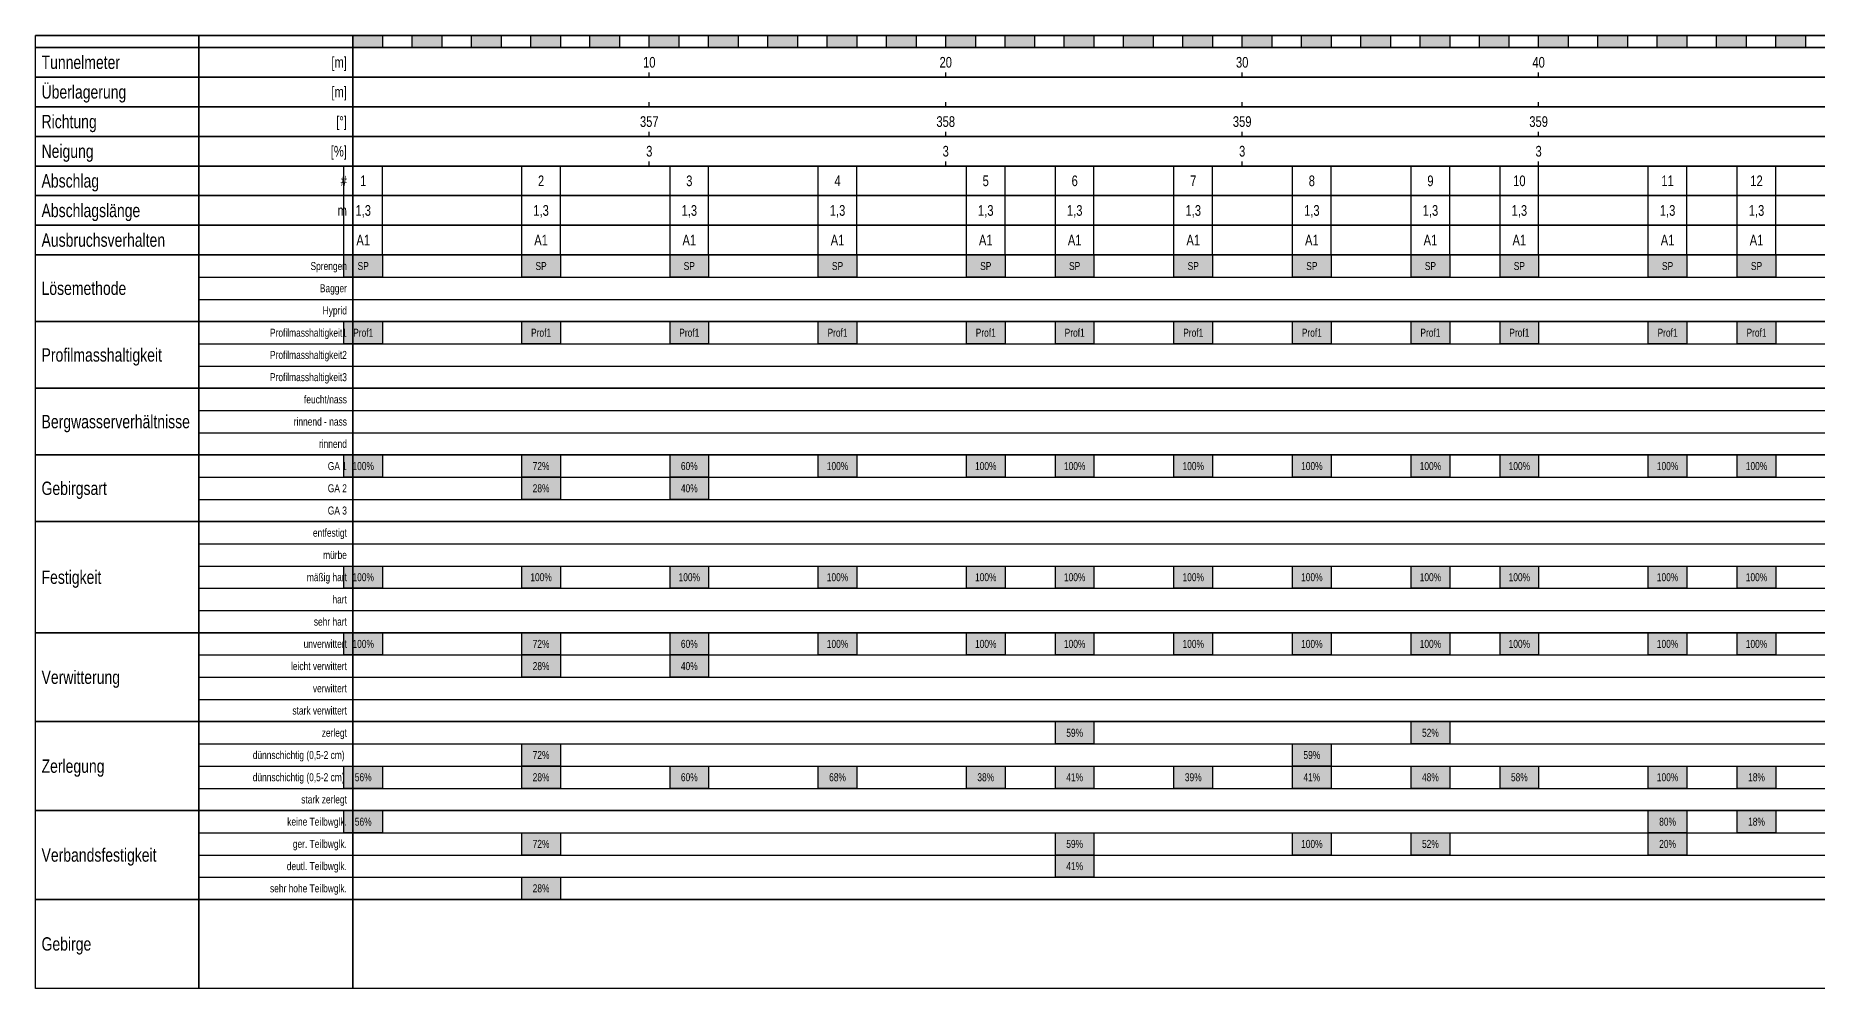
# Model space of a CAD drawing. Extents: x -11 to 111, y -32 to 0.
# Drawn here: x -10.7 to 49.4, y -32.1 to 0 of the extents above; entities that cross this region are included whole.
import ezdxf
from ezdxf.enums import TextEntityAlignment as Align

# ---------------------------------------------------------------- set-up
doc = ezdxf.new("R2010")
doc.units = 0
for name, color, linetype in [('ausbruchsverhalten', 7, 'Continuous'), ('bergwasserverhaeltnis', 7, 'Continuous'), ('festigkeit', 7, 'Continuous'), ('gebirge', 7, 'Continuous'), ('gebirgsart', 7, 'Continuous'), ('grid', 7, 'Continuous'), ('laenge', 7, 'Continuous'), ('lineal', 7, 'Continuous'), ('loesemethode', 7, 'Continuous'), ('neigung', 7, 'Continuous'), ('nummer', 7, 'Continuous'), ('profilmasshaltigkeit', 7, 'Continuous'), ('richtung', 7, 'Continuous'), ('tunnelmeter', 7, 'Continuous'), ('ueberlagerung', 7, 'Continuous'), ('verbandsfestigkeit', 7, 'Continuous'), ('verwitterung', 7, 'Continuous'), ('zerlegung', 7, 'Continuous')]:
    doc.layers.add(name, color=color, linetype=linetype)
doc.styles.add('Arial', font='arial.ttf', dxfattribs={"width": 0.75})

msp = doc.modelspace()

# ---------------------------------------------------------------- hatches: boundary and pattern name
at = {"layer": 'festigkeit'}
for points in [[(-0.3, -17.9), (1, -17.9), (1, -18.65), (-0.3, -18.65)], [(5.7, -17.9), (7, -17.9), (7, -18.65), (5.7, -18.65)], [(10.7, -17.9), (12, -17.9), (12, -18.65), (10.7, -18.65)], [(15.7, -17.9), (17, -17.9), (17, -18.65), (15.7, -18.65)], [(20.7, -17.9), (22, -17.9), (22, -18.65), (20.7, -18.65)], [(23.7, -17.9), (25, -17.9), (25, -18.65), (23.7, -18.65)], [(27.7, -17.9), (29, -17.9), (29, -18.65), (27.7, -18.65)], [(31.7, -17.9), (33, -17.9), (33, -18.65), (31.7, -18.65)], [(35.7, -17.9), (37, -17.9), (37, -18.65), (35.7, -18.65)], [(38.7, -17.9), (40, -17.9), (40, -18.65), (38.7, -18.65)], [(43.7, -17.9), (45, -17.9), (45, -18.65), (43.7, -18.65)], [(46.7, -17.9), (48, -17.9), (48, -18.65), (46.7, -18.65)]]:
    msp.add_hatch(color=4, dxfattribs=at).paths.add_polyline_path(points)
at = {"layer": 'gebirgsart'}
for points in [[(-0.3, -14.15), (1, -14.15), (1, -14.9), (-0.3, -14.9)], [(5.7, -14.15), (7, -14.15), (7, -14.9), (5.7, -14.9)], [(10.7, -14.15), (12, -14.15), (12, -14.9), (10.7, -14.9)], [(15.7, -14.15), (17, -14.15), (17, -14.9), (15.7, -14.9)], [(20.7, -14.15), (22, -14.15), (22, -14.9), (20.7, -14.9)], [(23.7, -14.15), (25, -14.15), (25, -14.9), (23.7, -14.9)], [(27.7, -14.15), (29, -14.15), (29, -14.9), (27.7, -14.9)], [(31.7, -14.15), (33, -14.15), (33, -14.9), (31.7, -14.9)], [(35.7, -14.15), (37, -14.15), (37, -14.9), (35.7, -14.9)], [(38.7, -14.15), (40, -14.15), (40, -14.9), (38.7, -14.9)], [(43.7, -14.15), (45, -14.15), (45, -14.9), (43.7, -14.9)], [(46.7, -14.15), (48, -14.15), (48, -14.9), (46.7, -14.9)], [(5.7, -14.9), (7, -14.9), (7, -15.65), (5.7, -15.65)], [(10.7, -14.9), (12, -14.9), (12, -15.65), (10.7, -15.65)]]:
    msp.add_hatch(color=28, dxfattribs=at).paths.add_polyline_path(points)
at = {"layer": 'lineal'}
for points in [[(0, 0), (1, 0), (1, -0.4), (0, -0.4)], [(2, 0), (3, 0), (3, -0.4), (2, -0.4)], [(4, 0), (5, 0), (5, -0.4), (4, -0.4)], [(6, 0), (7, 0), (7, -0.4), (6, -0.4)], [(8, 0), (9, 0), (9, -0.4), (8, -0.4)], [(10, 0), (11, 0), (11, -0.4), (10, -0.4)], [(12, 0), (13, 0), (13, -0.4), (12, -0.4)], [(14, 0), (15, 0), (15, -0.4), (14, -0.4)], [(16, 0), (17, 0), (17, -0.4), (16, -0.4)], [(18, 0), (19, 0), (19, -0.4), (18, -0.4)], [(20, 0), (21, 0), (21, -0.4), (20, -0.4)], [(22, 0), (23, 0), (23, -0.4), (22, -0.4)], [(24, 0), (25, 0), (25, -0.4), (24, -0.4)], [(26, 0), (27, 0), (27, -0.4), (26, -0.4)], [(28, 0), (29, 0), (29, -0.4), (28, -0.4)], [(30, 0), (31, 0), (31, -0.4), (30, -0.4)], [(32, 0), (33, 0), (33, -0.4), (32, -0.4)], [(34, 0), (35, 0), (35, -0.4), (34, -0.4)], [(36, 0), (37, 0), (37, -0.4), (36, -0.4)], [(38, 0), (39, 0), (39, -0.4), (38, -0.4)], [(40, 0), (41, 0), (41, -0.4), (40, -0.4)], [(42, 0), (43, 0), (43, -0.4), (42, -0.4)], [(44, 0), (45, 0), (45, -0.4), (44, -0.4)], [(46, 0), (47, 0), (47, -0.4), (46, -0.4)], [(48, 0), (49, 0), (49, -0.4), (48, -0.4)]]:
    msp.add_hatch(color=7, dxfattribs=at).paths.add_polyline_path(points)
at = {"layer": 'loesemethode'}
for points in [[(-0.3, -7.4), (1, -7.4), (1, -8.15), (-0.3, -8.15)], [(5.7, -7.4), (7, -7.4), (7, -8.15), (5.7, -8.15)], [(10.7, -7.4), (12, -7.4), (12, -8.15), (10.7, -8.15)], [(15.7, -7.4), (17, -7.4), (17, -8.15), (15.7, -8.15)], [(20.7, -7.4), (22, -7.4), (22, -8.15), (20.7, -8.15)], [(23.7, -7.4), (25, -7.4), (25, -8.15), (23.7, -8.15)], [(27.7, -7.4), (29, -7.4), (29, -8.15), (27.7, -8.15)], [(31.7, -7.4), (33, -7.4), (33, -8.15), (31.7, -8.15)], [(35.7, -7.4), (37, -7.4), (37, -8.15), (35.7, -8.15)], [(38.7, -7.4), (40, -7.4), (40, -8.15), (38.7, -8.15)], [(43.7, -7.4), (45, -7.4), (45, -8.15), (43.7, -8.15)], [(46.7, -7.4), (48, -7.4), (48, -8.15), (46.7, -8.15)]]:
    msp.add_hatch(color=42, dxfattribs=at).paths.add_polyline_path(points)
at = {"layer": 'profilmasshaltigkeit'}
for points in [[(-0.3, -9.65), (1, -9.65), (1, -10.4), (-0.3, -10.4)], [(5.7, -9.65), (7, -9.65), (7, -10.4), (5.7, -10.4)], [(10.7, -9.65), (12, -9.65), (12, -10.4), (10.7, -10.4)], [(15.7, -9.65), (17, -9.65), (17, -10.4), (15.7, -10.4)], [(20.7, -9.65), (22, -9.65), (22, -10.4), (20.7, -10.4)], [(23.7, -9.65), (25, -9.65), (25, -10.4), (23.7, -10.4)], [(27.7, -9.65), (29, -9.65), (29, -10.4), (27.7, -10.4)], [(31.7, -9.65), (33, -9.65), (33, -10.4), (31.7, -10.4)], [(35.7, -9.65), (37, -9.65), (37, -10.4), (35.7, -10.4)], [(38.7, -9.65), (40, -9.65), (40, -10.4), (38.7, -10.4)], [(43.7, -9.65), (45, -9.65), (45, -10.4), (43.7, -10.4)], [(46.7, -9.65), (48, -9.65), (48, -10.4), (46.7, -10.4)]]:
    msp.add_hatch(color=3, dxfattribs=at).paths.add_polyline_path(points)
at = {"layer": 'verbandsfestigkeit'}
for points in [[(-0.3, -26.15), (1, -26.15), (1, -26.9), (-0.3, -26.9)], [(43.7, -26.15), (45, -26.15), (45, -26.9), (43.7, -26.9)], [(46.7, -26.15), (48, -26.15), (48, -26.9), (46.7, -26.9)], [(5.7, -26.9), (7, -26.9), (7, -27.65), (5.7, -27.65)], [(23.7, -26.9), (25, -26.9), (25, -27.65), (23.7, -27.65)], [(31.7, -26.9), (33, -26.9), (33, -27.65), (31.7, -27.65)], [(35.7, -26.9), (37, -26.9), (37, -27.65), (35.7, -27.65)], [(43.7, -26.9), (45, -26.9), (45, -27.65), (43.7, -27.65)], [(23.7, -27.65), (25, -27.65), (25, -28.4), (23.7, -28.4)], [(5.7, -28.4), (7, -28.4), (7, -29.15), (5.7, -29.15)]]:
    msp.add_hatch(color=105, dxfattribs=at).paths.add_polyline_path(points)
at = {"layer": 'verwitterung'}
for points in [[(-0.3, -20.15), (1, -20.15), (1, -20.9), (-0.3, -20.9)], [(5.7, -20.15), (7, -20.15), (7, -20.9), (5.7, -20.9)], [(10.7, -20.15), (12, -20.15), (12, -20.9), (10.7, -20.9)], [(15.7, -20.15), (17, -20.15), (17, -20.9), (15.7, -20.9)], [(20.7, -20.15), (22, -20.15), (22, -20.9), (20.7, -20.9)], [(23.7, -20.15), (25, -20.15), (25, -20.9), (23.7, -20.9)], [(27.7, -20.15), (29, -20.15), (29, -20.9), (27.7, -20.9)], [(31.7, -20.15), (33, -20.15), (33, -20.9), (31.7, -20.9)], [(35.7, -20.15), (37, -20.15), (37, -20.9), (35.7, -20.9)], [(38.7, -20.15), (40, -20.15), (40, -20.9), (38.7, -20.9)], [(43.7, -20.15), (45, -20.15), (45, -20.9), (43.7, -20.9)], [(46.7, -20.15), (48, -20.15), (48, -20.9), (46.7, -20.9)], [(5.7, -20.9), (7, -20.9), (7, -21.65), (5.7, -21.65)], [(10.7, -20.9), (12, -20.9), (12, -21.65), (10.7, -21.65)]]:
    msp.add_hatch(color=2, dxfattribs=at).paths.add_polyline_path(points)
at = {"layer": 'zerlegung'}
for points in [[(23.7, -23.15), (25, -23.15), (25, -23.9), (23.7, -23.9)], [(35.7, -23.15), (37, -23.15), (37, -23.9), (35.7, -23.9)], [(5.7, -23.9), (7, -23.9), (7, -24.65), (5.7, -24.65)], [(31.7, -23.9), (33, -23.9), (33, -24.65), (31.7, -24.65)], [(-0.3, -24.65), (1, -24.65), (1, -25.4), (-0.3, -25.4)], [(5.7, -24.65), (7, -24.65), (7, -25.4), (5.7, -25.4)], [(10.7, -24.65), (12, -24.65), (12, -25.4), (10.7, -25.4)], [(15.7, -24.65), (17, -24.65), (17, -25.4), (15.7, -25.4)], [(20.7, -24.65), (22, -24.65), (22, -25.4), (20.7, -25.4)], [(23.7, -24.65), (25, -24.65), (25, -25.4), (23.7, -25.4)], [(27.7, -24.65), (29, -24.65), (29, -25.4), (27.7, -25.4)], [(31.7, -24.65), (33, -24.65), (33, -25.4), (31.7, -25.4)], [(35.7, -24.65), (37, -24.65), (37, -25.4), (35.7, -25.4)], [(38.7, -24.65), (40, -24.65), (40, -25.4), (38.7, -25.4)], [(43.7, -24.65), (45, -24.65), (45, -25.4), (43.7, -25.4)], [(46.7, -24.65), (48, -24.65), (48, -25.4), (46.7, -25.4)]]:
    msp.add_hatch(color=251, dxfattribs=at).paths.add_polyline_path(points)

# ---------------------------------------------------------------- linework, layer by layer
at = {"layer": 'ausbruchsverhalten'}
for p, q in [((-0.3, -7.4), (-0.3, -6.4)), ((1, -7.4), (1, -6.4)), ((5.7, -7.4), (5.7, -6.4)), ((7, -7.4), (7, -6.4)), ((10.7, -7.4), (10.7, -6.4)), ((12, -7.4), (12, -6.4)), ((15.7, -7.4), (15.7, -6.4)), ((17, -7.4), (17, -6.4)), ((20.7, -7.4), (20.7, -6.4)), ((22, -7.4), (22, -6.4)), ((23.7, -7.4), (23.7, -6.4)), ((25, -7.4), (25, -6.4)), ((27.7, -7.4), (27.7, -6.4)), ((29, -7.4), (29, -6.4)), ((31.7, -7.4), (31.7, -6.4)), ((33, -7.4), (33, -6.4)), ((35.7, -7.4), (35.7, -6.4)), ((37, -7.4), (37, -6.4)), ((38.7, -7.4), (38.7, -6.4)), ((40, -7.4), (40, -6.4)), ((43.7, -7.4), (43.7, -6.4)), ((45, -7.4), (45, -6.4)), ((46.7, -7.4), (46.7, -6.4)), ((48, -7.4), (48, -6.4))]:
    msp.add_line(p, q, dxfattribs=at)
at = {"layer": 'ausbruchsverhalten', "color": 7, "lineweight": 30}
for points in [[(-10.7, -6.4), (-5.2, -6.4), (-5.2, -7.4), (-10.7, -7.4)], [(-5.2, -6.4), (0, -6.4), (0, -7.4), (-5.2, -7.4)], [(0, -6.4), (100, -6.4), (100, -7.4), (0, -7.4)]]:
    msp.add_lwpolyline(points, close=True, dxfattribs=at)
at = {"layer": 'bergwasserverhaeltnis'}
for p, q in [((-5.2, -12.65), (0, -12.65)), ((0, -12.65), (100, -12.65)), ((-5.2, -13.4), (0, -13.4)), ((0, -13.4), (100, -13.4)), ((-5.2, -14.15), (0, -14.15)), ((0, -14.15), (100, -14.15))]:
    msp.add_line(p, q, dxfattribs=at)
at = {"layer": 'bergwasserverhaeltnis', "color": 7, "lineweight": 30}
for points in [[(-10.7, -11.9), (-5.2, -11.9), (-5.2, -14.15), (-10.7, -14.15)], [(-5.2, -11.9), (0, -11.9), (0, -14.15), (-5.2, -14.15)], [(0, -11.9), (100, -11.9), (100, -14.15), (0, -14.15)]]:
    msp.add_lwpolyline(points, close=True, dxfattribs=at)
at = {"layer": 'festigkeit'}
for p, q in [((-5.2, -17.15), (0, -17.15)), ((0, -17.15), (100, -17.15)), ((-5.2, -17.9), (0, -17.9)), ((0, -17.9), (100, -17.9)), ((-5.2, -18.65), (0, -18.65)), ((0, -18.65), (100, -18.65)), ((-5.2, -19.4), (0, -19.4)), ((0, -19.4), (100, -19.4)), ((-5.2, -20.15), (0, -20.15)), ((0, -20.15), (100, -20.15))]:
    msp.add_line(p, q, dxfattribs=at)
at = {"layer": 'festigkeit', "color": 7, "lineweight": 30}
for points in [[(-10.7, -16.4), (-5.2, -16.4), (-5.2, -20.15), (-10.7, -20.15)], [(-5.2, -16.4), (0, -16.4), (0, -20.15), (-5.2, -20.15)], [(0, -16.4), (100, -16.4), (100, -20.15), (0, -20.15)]]:
    msp.add_lwpolyline(points, close=True, dxfattribs=at)
at = {"layer": 'festigkeit', "color": 7}
for points in [[(-0.3, -17.9), (1, -17.9), (1, -18.65), (-0.3, -18.65)], [(5.7, -17.9), (7, -17.9), (7, -18.65), (5.7, -18.65)], [(10.7, -17.9), (12, -17.9), (12, -18.65), (10.7, -18.65)], [(15.7, -17.9), (17, -17.9), (17, -18.65), (15.7, -18.65)], [(20.7, -17.9), (22, -17.9), (22, -18.65), (20.7, -18.65)], [(23.7, -17.9), (25, -17.9), (25, -18.65), (23.7, -18.65)], [(27.7, -17.9), (29, -17.9), (29, -18.65), (27.7, -18.65)], [(31.7, -17.9), (33, -17.9), (33, -18.65), (31.7, -18.65)], [(35.7, -17.9), (37, -17.9), (37, -18.65), (35.7, -18.65)], [(38.7, -17.9), (40, -17.9), (40, -18.65), (38.7, -18.65)], [(43.7, -17.9), (45, -17.9), (45, -18.65), (43.7, -18.65)], [(46.7, -17.9), (48, -17.9), (48, -18.65), (46.7, -18.65)]]:
    msp.add_lwpolyline(points, close=True, dxfattribs=at)
at = {"layer": 'gebirge', "color": 7, "lineweight": 30}
for points in [[(-10.7, -29.15), (-5.2, -29.15), (-5.2, -32.15), (-10.7, -32.15)], [(-5.2, -29.15), (0, -29.15), (0, -32.15), (-5.2, -32.15)], [(0, -29.15), (100, -29.15), (100, -32.15), (0, -32.15)]]:
    msp.add_lwpolyline(points, close=True, dxfattribs=at)
at = {"layer": 'gebirgsart'}
for p, q in [((-5.2, -14.9), (0, -14.9)), ((0, -14.9), (100, -14.9)), ((-5.2, -15.65), (0, -15.65)), ((0, -15.65), (100, -15.65)), ((-5.2, -16.4), (0, -16.4)), ((0, -16.4), (100, -16.4))]:
    msp.add_line(p, q, dxfattribs=at)
at = {"layer": 'gebirgsart', "color": 7, "lineweight": 30}
for points in [[(-10.7, -14.15), (-5.2, -14.15), (-5.2, -16.4), (-10.7, -16.4)], [(-5.2, -14.15), (0, -14.15), (0, -16.4), (-5.2, -16.4)], [(0, -14.15), (100, -14.15), (100, -16.4), (0, -16.4)]]:
    msp.add_lwpolyline(points, close=True, dxfattribs=at)
at = {"layer": 'gebirgsart', "color": 7}
for points in [[(-0.3, -14.15), (1, -14.15), (1, -14.9), (-0.3, -14.9)], [(5.7, -14.15), (7, -14.15), (7, -14.9), (5.7, -14.9)], [(10.7, -14.15), (12, -14.15), (12, -14.9), (10.7, -14.9)], [(15.7, -14.15), (17, -14.15), (17, -14.9), (15.7, -14.9)], [(20.7, -14.15), (22, -14.15), (22, -14.9), (20.7, -14.9)], [(23.7, -14.15), (25, -14.15), (25, -14.9), (23.7, -14.9)], [(27.7, -14.15), (29, -14.15), (29, -14.9), (27.7, -14.9)], [(31.7, -14.15), (33, -14.15), (33, -14.9), (31.7, -14.9)], [(35.7, -14.15), (37, -14.15), (37, -14.9), (35.7, -14.9)], [(38.7, -14.15), (40, -14.15), (40, -14.9), (38.7, -14.9)], [(43.7, -14.15), (45, -14.15), (45, -14.9), (43.7, -14.9)], [(46.7, -14.15), (48, -14.15), (48, -14.9), (46.7, -14.9)], [(5.7, -14.9), (7, -14.9), (7, -15.65), (5.7, -15.65)], [(10.7, -14.9), (12, -14.9), (12, -15.65), (10.7, -15.65)]]:
    msp.add_lwpolyline(points, close=True, dxfattribs=at)
at = {"layer": 'grid', "color": 7, "lineweight": 30}
for points in [[(-10.7, 0), (-5.2, 0), (-5.2, 0), (-10.7, 0)], [(-5.2, 0), (0, 0), (0, 0), (-5.2, 0)], [(0, 0), (100, 0), (100, 0), (0, 0)]]:
    msp.add_lwpolyline(points, close=True, dxfattribs=at)
at = {"layer": 'laenge'}
for p, q in [((-0.3, -6.4), (-0.3, -5.4)), ((1, -6.4), (1, -5.4)), ((5.7, -6.4), (5.7, -5.4)), ((7, -6.4), (7, -5.4)), ((10.7, -6.4), (10.7, -5.4)), ((12, -6.4), (12, -5.4)), ((15.7, -6.4), (15.7, -5.4)), ((17, -6.4), (17, -5.4)), ((20.7, -6.4), (20.7, -5.4)), ((22, -6.4), (22, -5.4)), ((23.7, -6.4), (23.7, -5.4)), ((25, -6.4), (25, -5.4)), ((27.7, -6.4), (27.7, -5.4)), ((29, -6.4), (29, -5.4)), ((31.7, -6.4), (31.7, -5.4)), ((33, -6.4), (33, -5.4)), ((35.7, -6.4), (35.7, -5.4)), ((37, -6.4), (37, -5.4)), ((38.7, -6.4), (38.7, -5.4)), ((40, -6.4), (40, -5.4)), ((43.7, -6.4), (43.7, -5.4)), ((45, -6.4), (45, -5.4)), ((46.7, -6.4), (46.7, -5.4)), ((48, -6.4), (48, -5.4))]:
    msp.add_line(p, q, dxfattribs=at)
at = {"layer": 'laenge', "color": 7, "lineweight": 30}
for points in [[(-10.7, -5.4), (-5.2, -5.4), (-5.2, -6.4), (-10.7, -6.4)], [(-5.2, -5.4), (0, -5.4), (0, -6.4), (-5.2, -6.4)], [(0, -5.4), (100, -5.4), (100, -6.4), (0, -6.4)]]:
    msp.add_lwpolyline(points, close=True, dxfattribs=at)
at = {"layer": 'lineal', "color": 7, "lineweight": 30}
for points in [[(-10.7, 0), (-5.2, 0), (-5.2, -0.4), (-10.7, -0.4)], [(-5.2, 0), (0, 0), (0, -0.4), (-5.2, -0.4)], [(0, 0), (100, 0), (100, -0.4), (0, -0.4)]]:
    msp.add_lwpolyline(points, close=True, dxfattribs=at)
at = {"layer": 'lineal', "color": 7}
for points in [[(0, 0), (1, 0), (1, -0.4), (0, -0.4)], [(2, 0), (3, 0), (3, -0.4), (2, -0.4)], [(4, 0), (5, 0), (5, -0.4), (4, -0.4)], [(6, 0), (7, 0), (7, -0.4), (6, -0.4)], [(8, 0), (9, 0), (9, -0.4), (8, -0.4)], [(10, 0), (11, 0), (11, -0.4), (10, -0.4)], [(12, 0), (13, 0), (13, -0.4), (12, -0.4)], [(14, 0), (15, 0), (15, -0.4), (14, -0.4)], [(16, 0), (17, 0), (17, -0.4), (16, -0.4)], [(18, 0), (19, 0), (19, -0.4), (18, -0.4)], [(20, 0), (21, 0), (21, -0.4), (20, -0.4)], [(22, 0), (23, 0), (23, -0.4), (22, -0.4)], [(24, 0), (25, 0), (25, -0.4), (24, -0.4)], [(26, 0), (27, 0), (27, -0.4), (26, -0.4)], [(28, 0), (29, 0), (29, -0.4), (28, -0.4)], [(30, 0), (31, 0), (31, -0.4), (30, -0.4)], [(32, 0), (33, 0), (33, -0.4), (32, -0.4)], [(34, 0), (35, 0), (35, -0.4), (34, -0.4)], [(36, 0), (37, 0), (37, -0.4), (36, -0.4)], [(38, 0), (39, 0), (39, -0.4), (38, -0.4)], [(40, 0), (41, 0), (41, -0.4), (40, -0.4)], [(42, 0), (43, 0), (43, -0.4), (42, -0.4)], [(44, 0), (45, 0), (45, -0.4), (44, -0.4)], [(46, 0), (47, 0), (47, -0.4), (46, -0.4)], [(48, 0), (49, 0), (49, -0.4), (48, -0.4)]]:
    msp.add_lwpolyline(points, close=True, dxfattribs=at)
at = {"layer": 'loesemethode'}
for p, q in [((-5.2, -8.15), (0, -8.15)), ((0, -8.15), (100, -8.15)), ((-5.2, -8.9), (0, -8.9)), ((0, -8.9), (100, -8.9)), ((-5.2, -9.65), (0, -9.65)), ((0, -9.65), (100, -9.65))]:
    msp.add_line(p, q, dxfattribs=at)
at = {"layer": 'loesemethode', "color": 7, "lineweight": 30}
for points in [[(-10.7, -7.4), (-5.2, -7.4), (-5.2, -9.65), (-10.7, -9.65)], [(-5.2, -7.4), (0, -7.4), (0, -9.65), (-5.2, -9.65)], [(0, -7.4), (100, -7.4), (100, -9.65), (0, -9.65)]]:
    msp.add_lwpolyline(points, close=True, dxfattribs=at)
at = {"layer": 'loesemethode', "color": 7}
for points in [[(-0.3, -7.4), (1, -7.4), (1, -8.15), (-0.3, -8.15)], [(5.7, -7.4), (7, -7.4), (7, -8.15), (5.7, -8.15)], [(10.7, -7.4), (12, -7.4), (12, -8.15), (10.7, -8.15)], [(15.7, -7.4), (17, -7.4), (17, -8.15), (15.7, -8.15)], [(20.7, -7.4), (22, -7.4), (22, -8.15), (20.7, -8.15)], [(23.7, -7.4), (25, -7.4), (25, -8.15), (23.7, -8.15)], [(27.7, -7.4), (29, -7.4), (29, -8.15), (27.7, -8.15)], [(31.7, -7.4), (33, -7.4), (33, -8.15), (31.7, -8.15)], [(35.7, -7.4), (37, -7.4), (37, -8.15), (35.7, -8.15)], [(38.7, -7.4), (40, -7.4), (40, -8.15), (38.7, -8.15)], [(43.7, -7.4), (45, -7.4), (45, -8.15), (43.7, -8.15)], [(46.7, -7.4), (48, -7.4), (48, -8.15), (46.7, -8.15)]]:
    msp.add_lwpolyline(points, close=True, dxfattribs=at)
at = {"layer": 'neigung'}
for p, q in [((0, -4.4), (0, -4.25)), ((10, -4.4), (10, -4.25)), ((20, -4.4), (20, -4.25)), ((30, -4.4), (30, -4.25)), ((40, -4.4), (40, -4.25))]:
    msp.add_line(p, q, dxfattribs=at)
at = {"layer": 'neigung', "color": 7, "lineweight": 30}
for points in [[(-10.7, -3.4), (-5.2, -3.4), (-5.2, -4.4), (-10.7, -4.4)], [(-5.2, -3.4), (0, -3.4), (0, -4.4), (-5.2, -4.4)], [(0, -3.4), (100, -3.4), (100, -4.4), (0, -4.4)]]:
    msp.add_lwpolyline(points, close=True, dxfattribs=at)
at = {"layer": 'nummer'}
for p, q in [((-0.3, -5.4), (-0.3, -4.4)), ((1, -5.4), (1, -4.4)), ((5.7, -5.4), (5.7, -4.4)), ((7, -5.4), (7, -4.4)), ((10.7, -5.4), (10.7, -4.4)), ((12, -5.4), (12, -4.4)), ((15.7, -5.4), (15.7, -4.4)), ((17, -5.4), (17, -4.4)), ((20.7, -5.4), (20.7, -4.4)), ((22, -5.4), (22, -4.4)), ((23.7, -5.4), (23.7, -4.4)), ((25, -5.4), (25, -4.4)), ((27.7, -5.4), (27.7, -4.4)), ((29, -5.4), (29, -4.4)), ((31.7, -5.4), (31.7, -4.4)), ((33, -5.4), (33, -4.4)), ((35.7, -5.4), (35.7, -4.4)), ((37, -5.4), (37, -4.4)), ((38.7, -5.4), (38.7, -4.4)), ((40, -5.4), (40, -4.4)), ((43.7, -5.4), (43.7, -4.4)), ((45, -5.4), (45, -4.4)), ((46.7, -5.4), (46.7, -4.4)), ((48, -5.4), (48, -4.4))]:
    msp.add_line(p, q, dxfattribs=at)
at = {"layer": 'nummer', "color": 7, "lineweight": 30}
for points in [[(-10.7, -4.4), (-5.2, -4.4), (-5.2, -5.4), (-10.7, -5.4)], [(-5.2, -4.4), (0, -4.4), (0, -5.4), (-5.2, -5.4)], [(0, -4.4), (100, -4.4), (100, -5.4), (0, -5.4)]]:
    msp.add_lwpolyline(points, close=True, dxfattribs=at)
at = {"layer": 'profilmasshaltigkeit'}
for p, q in [((-5.2, -10.4), (0, -10.4)), ((0, -10.4), (100, -10.4)), ((-5.2, -11.15), (0, -11.15)), ((0, -11.15), (100, -11.15)), ((-5.2, -11.9), (0, -11.9)), ((0, -11.9), (100, -11.9))]:
    msp.add_line(p, q, dxfattribs=at)
at = {"layer": 'profilmasshaltigkeit', "color": 7, "lineweight": 30}
for points in [[(-10.7, -9.65), (-5.2, -9.65), (-5.2, -11.9), (-10.7, -11.9)], [(-5.2, -9.65), (0, -9.65), (0, -11.9), (-5.2, -11.9)], [(0, -9.65), (100, -9.65), (100, -11.9), (0, -11.9)]]:
    msp.add_lwpolyline(points, close=True, dxfattribs=at)
at = {"layer": 'profilmasshaltigkeit', "color": 7}
for points in [[(-0.3, -9.65), (1, -9.65), (1, -10.4), (-0.3, -10.4)], [(5.7, -9.65), (7, -9.65), (7, -10.4), (5.7, -10.4)], [(10.7, -9.65), (12, -9.65), (12, -10.4), (10.7, -10.4)], [(15.7, -9.65), (17, -9.65), (17, -10.4), (15.7, -10.4)], [(20.7, -9.65), (22, -9.65), (22, -10.4), (20.7, -10.4)], [(23.7, -9.65), (25, -9.65), (25, -10.4), (23.7, -10.4)], [(27.7, -9.65), (29, -9.65), (29, -10.4), (27.7, -10.4)], [(31.7, -9.65), (33, -9.65), (33, -10.4), (31.7, -10.4)], [(35.7, -9.65), (37, -9.65), (37, -10.4), (35.7, -10.4)], [(38.7, -9.65), (40, -9.65), (40, -10.4), (38.7, -10.4)], [(43.7, -9.65), (45, -9.65), (45, -10.4), (43.7, -10.4)], [(46.7, -9.65), (48, -9.65), (48, -10.4), (46.7, -10.4)]]:
    msp.add_lwpolyline(points, close=True, dxfattribs=at)
at = {"layer": 'richtung'}
for p, q in [((0, -3.4), (0, -3.25)), ((10, -3.4), (10, -3.25)), ((20, -3.4), (20, -3.25)), ((30, -3.4), (30, -3.25)), ((40, -3.4), (40, -3.25))]:
    msp.add_line(p, q, dxfattribs=at)
at = {"layer": 'richtung', "color": 7, "lineweight": 30}
for points in [[(-10.7, -2.4), (-5.2, -2.4), (-5.2, -3.4), (-10.7, -3.4)], [(-5.2, -2.4), (0, -2.4), (0, -3.4), (-5.2, -3.4)], [(0, -2.4), (100, -2.4), (100, -3.4), (0, -3.4)]]:
    msp.add_lwpolyline(points, close=True, dxfattribs=at)
at = {"layer": 'tunnelmeter'}
for p, q in [((0, -1.4), (0, -1.25)), ((10, -1.4), (10, -1.25)), ((20, -1.4), (20, -1.25)), ((30, -1.4), (30, -1.25)), ((40, -1.4), (40, -1.25))]:
    msp.add_line(p, q, dxfattribs=at)
at = {"layer": 'tunnelmeter', "color": 7, "lineweight": 30}
for points in [[(-10.7, -0.4), (-5.2, -0.4), (-5.2, -1.4), (-10.7, -1.4)], [(-5.2, -0.4), (0, -0.4), (0, -1.4), (-5.2, -1.4)], [(0, -0.4), (100, -0.4), (100, -1.4), (0, -1.4)]]:
    msp.add_lwpolyline(points, close=True, dxfattribs=at)
at = {"layer": 'ueberlagerung'}
for p, q in [((0, -2.4), (0, -2.25)), ((10, -2.4), (10, -2.25)), ((20, -2.4), (20, -2.25)), ((30, -2.4), (30, -2.25)), ((40, -2.4), (40, -2.25))]:
    msp.add_line(p, q, dxfattribs=at)
at = {"layer": 'ueberlagerung', "color": 7, "lineweight": 30}
for points in [[(-10.7, -1.4), (-5.2, -1.4), (-5.2, -2.4), (-10.7, -2.4)], [(-5.2, -1.4), (0, -1.4), (0, -2.4), (-5.2, -2.4)], [(0, -1.4), (100, -1.4), (100, -2.4), (0, -2.4)]]:
    msp.add_lwpolyline(points, close=True, dxfattribs=at)
at = {"layer": 'verbandsfestigkeit'}
for p, q in [((-5.2, -26.9), (0, -26.9)), ((0, -26.9), (100, -26.9)), ((-5.2, -27.65), (0, -27.65)), ((0, -27.65), (100, -27.65)), ((-5.2, -28.4), (0, -28.4)), ((0, -28.4), (100, -28.4)), ((-5.2, -29.15), (0, -29.15)), ((0, -29.15), (100, -29.15))]:
    msp.add_line(p, q, dxfattribs=at)
at = {"layer": 'verbandsfestigkeit', "color": 7, "lineweight": 30}
for points in [[(-10.7, -26.15), (-5.2, -26.15), (-5.2, -29.15), (-10.7, -29.15)], [(-5.2, -26.15), (0, -26.15), (0, -29.15), (-5.2, -29.15)], [(0, -26.15), (100, -26.15), (100, -29.15), (0, -29.15)]]:
    msp.add_lwpolyline(points, close=True, dxfattribs=at)
at = {"layer": 'verbandsfestigkeit', "color": 7}
for points in [[(-0.3, -26.15), (1, -26.15), (1, -26.9), (-0.3, -26.9)], [(43.7, -26.15), (45, -26.15), (45, -26.9), (43.7, -26.9)], [(46.7, -26.15), (48, -26.15), (48, -26.9), (46.7, -26.9)], [(5.7, -26.9), (7, -26.9), (7, -27.65), (5.7, -27.65)], [(23.7, -26.9), (25, -26.9), (25, -27.65), (23.7, -27.65)], [(31.7, -26.9), (33, -26.9), (33, -27.65), (31.7, -27.65)], [(35.7, -26.9), (37, -26.9), (37, -27.65), (35.7, -27.65)], [(43.7, -26.9), (45, -26.9), (45, -27.65), (43.7, -27.65)], [(23.7, -27.65), (25, -27.65), (25, -28.4), (23.7, -28.4)], [(5.7, -28.4), (7, -28.4), (7, -29.15), (5.7, -29.15)]]:
    msp.add_lwpolyline(points, close=True, dxfattribs=at)
at = {"layer": 'verwitterung'}
for p, q in [((-5.2, -20.9), (0, -20.9)), ((0, -20.9), (100, -20.9)), ((-5.2, -21.65), (0, -21.65)), ((0, -21.65), (100, -21.65)), ((-5.2, -22.4), (0, -22.4)), ((0, -22.4), (100, -22.4)), ((-5.2, -23.15), (0, -23.15)), ((0, -23.15), (100, -23.15))]:
    msp.add_line(p, q, dxfattribs=at)
at = {"layer": 'verwitterung', "color": 7, "lineweight": 30}
for points in [[(-10.7, -20.15), (-5.2, -20.15), (-5.2, -23.15), (-10.7, -23.15)], [(-5.2, -20.15), (0, -20.15), (0, -23.15), (-5.2, -23.15)], [(0, -20.15), (100, -20.15), (100, -23.15), (0, -23.15)]]:
    msp.add_lwpolyline(points, close=True, dxfattribs=at)
at = {"layer": 'verwitterung', "color": 7}
for points in [[(-0.3, -20.15), (1, -20.15), (1, -20.9), (-0.3, -20.9)], [(5.7, -20.15), (7, -20.15), (7, -20.9), (5.7, -20.9)], [(10.7, -20.15), (12, -20.15), (12, -20.9), (10.7, -20.9)], [(15.7, -20.15), (17, -20.15), (17, -20.9), (15.7, -20.9)], [(20.7, -20.15), (22, -20.15), (22, -20.9), (20.7, -20.9)], [(23.7, -20.15), (25, -20.15), (25, -20.9), (23.7, -20.9)], [(27.7, -20.15), (29, -20.15), (29, -20.9), (27.7, -20.9)], [(31.7, -20.15), (33, -20.15), (33, -20.9), (31.7, -20.9)], [(35.7, -20.15), (37, -20.15), (37, -20.9), (35.7, -20.9)], [(38.7, -20.15), (40, -20.15), (40, -20.9), (38.7, -20.9)], [(43.7, -20.15), (45, -20.15), (45, -20.9), (43.7, -20.9)], [(46.7, -20.15), (48, -20.15), (48, -20.9), (46.7, -20.9)], [(5.7, -20.9), (7, -20.9), (7, -21.65), (5.7, -21.65)], [(10.7, -20.9), (12, -20.9), (12, -21.65), (10.7, -21.65)]]:
    msp.add_lwpolyline(points, close=True, dxfattribs=at)
at = {"layer": 'zerlegung'}
for p, q in [((-5.2, -23.9), (0, -23.9)), ((0, -23.9), (100, -23.9)), ((-5.2, -24.65), (0, -24.65)), ((0, -24.65), (100, -24.65)), ((-5.2, -25.4), (0, -25.4)), ((0, -25.4), (100, -25.4)), ((-5.2, -26.15), (0, -26.15)), ((0, -26.15), (100, -26.15))]:
    msp.add_line(p, q, dxfattribs=at)
at = {"layer": 'zerlegung', "color": 7, "lineweight": 30}
for points in [[(-10.7, -23.15), (-5.2, -23.15), (-5.2, -26.15), (-10.7, -26.15)], [(-5.2, -23.15), (0, -23.15), (0, -26.15), (-5.2, -26.15)], [(0, -23.15), (100, -23.15), (100, -26.15), (0, -26.15)]]:
    msp.add_lwpolyline(points, close=True, dxfattribs=at)
at = {"layer": 'zerlegung', "color": 7}
for points in [[(23.7, -23.15), (25, -23.15), (25, -23.9), (23.7, -23.9)], [(35.7, -23.15), (37, -23.15), (37, -23.9), (35.7, -23.9)], [(5.7, -23.9), (7, -23.9), (7, -24.65), (5.7, -24.65)], [(31.7, -23.9), (33, -23.9), (33, -24.65), (31.7, -24.65)], [(-0.3, -24.65), (1, -24.65), (1, -25.4), (-0.3, -25.4)], [(5.7, -24.65), (7, -24.65), (7, -25.4), (5.7, -25.4)], [(10.7, -24.65), (12, -24.65), (12, -25.4), (10.7, -25.4)], [(15.7, -24.65), (17, -24.65), (17, -25.4), (15.7, -25.4)], [(20.7, -24.65), (22, -24.65), (22, -25.4), (20.7, -25.4)], [(23.7, -24.65), (25, -24.65), (25, -25.4), (23.7, -25.4)], [(27.7, -24.65), (29, -24.65), (29, -25.4), (27.7, -25.4)], [(31.7, -24.65), (33, -24.65), (33, -25.4), (31.7, -25.4)], [(35.7, -24.65), (37, -24.65), (37, -25.4), (35.7, -25.4)], [(38.7, -24.65), (40, -24.65), (40, -25.4), (38.7, -25.4)], [(43.7, -24.65), (45, -24.65), (45, -25.4), (43.7, -25.4)], [(46.7, -24.65), (48, -24.65), (48, -25.4), (46.7, -25.4)]]:
    msp.add_lwpolyline(points, close=True, dxfattribs=at)

# ---------------------------------------------------------------- texts
at = {"layer": 'ausbruchsverhalten', "color": 7, "style": 'Arial', "width": 0.75}
msp.add_text('Ausbruchsverhalten', height=0.45, dxfattribs=at).set_placement((-10.5, -6.9), align=Align.MIDDLE_LEFT)
for p in [(0.35, -6.9), (6.35, -6.9), (11.35, -6.9), (16.35, -6.9), (21.35, -6.9), (24.35, -6.9), (28.35, -6.9), (32.35, -6.9), (36.35, -6.9), (39.35, -6.9), (44.35, -6.9), (47.35, -6.9)]:
    msp.add_text('A1', height=0.36, dxfattribs=at).set_placement(p, align=Align.MIDDLE_CENTER)
at = {"layer": 'bergwasserverhaeltnis', "color": 7, "style": 'Arial', "width": 0.75}
for s, p in [('feucht/nass', (-0.2, -12.275)), ('rinnend - nass', (-0.2, -13.025)), ('rinnend', (-0.2, -13.775))]:
    msp.add_text(s, height=0.27, dxfattribs=at).set_placement(p, align=Align.MIDDLE_RIGHT)
msp.add_text('Bergwasserverhältnisse', height=0.45, dxfattribs=at).set_placement((-10.5, -13.025), align=Align.MIDDLE_LEFT)
at = {"layer": 'festigkeit', "color": 7, "style": 'Arial', "width": 0.75}
for s, p in [('entfestigt', (-0.2, -16.775)), ('mürbe', (-0.2, -17.525)), ('mäßig hart', (-0.2, -18.275)), ('hart', (-0.2, -19.025)), ('sehr hart', (-0.2, -19.775))]:
    msp.add_text(s, height=0.27, dxfattribs=at).set_placement(p, align=Align.MIDDLE_RIGHT)
msp.add_text('Festigkeit', height=0.45, dxfattribs=at).set_placement((-10.5, -18.275), align=Align.MIDDLE_LEFT)
for p in [(0.35, -18.275), (6.35, -18.275), (11.35, -18.275), (16.35, -18.275), (21.35, -18.275), (24.35, -18.275), (28.35, -18.275), (32.35, -18.275), (36.35, -18.275), (39.35, -18.275), (44.35, -18.275), (47.35, -18.275)]:
    msp.add_text('100%', height=0.27, dxfattribs=at).set_placement(p, align=Align.MIDDLE_CENTER)
at = {"layer": 'gebirge', "color": 7, "style": 'Arial', "width": 0.75}
msp.add_text('Gebirge', height=0.45, dxfattribs=at).set_placement((-10.5, -30.65), align=Align.MIDDLE_LEFT)
at = {"layer": 'gebirgsart', "color": 7, "style": 'Arial', "width": 0.75}
for s, p in [('GA 1', (-0.2, -14.525)), ('GA 2', (-0.2, -15.275)), ('GA 3', (-0.2, -16.025))]:
    msp.add_text(s, height=0.27, dxfattribs=at).set_placement(p, align=Align.MIDDLE_RIGHT)
for s, p in [('100%', (0.35, -14.525)), ('72%', (6.35, -14.525)), ('60%', (11.35, -14.525)), ('100%', (16.35, -14.525)), ('100%', (21.35, -14.525)), ('100%', (24.35, -14.525)), ('100%', (28.35, -14.525)), ('100%', (32.35, -14.525)), ('100%', (36.35, -14.525)), ('100%', (39.35, -14.525)), ('100%', (44.35, -14.525)), ('100%', (47.35, -14.525)), ('28%', (6.35, -15.275)), ('40%', (11.35, -15.275))]:
    msp.add_text(s, height=0.27, dxfattribs=at).set_placement(p, align=Align.MIDDLE_CENTER)
msp.add_text('Gebirgsart', height=0.45, dxfattribs=at).set_placement((-10.5, -15.275), align=Align.MIDDLE_LEFT)
at = {"layer": 'laenge', "color": 7, "style": 'Arial', "width": 0.75}
msp.add_text('Abschlagslänge', height=0.45, dxfattribs=at).set_placement((-10.5, -5.9), align=Align.MIDDLE_LEFT)
msp.add_text('m', height=0.36, dxfattribs=at).set_placement((-0.2, -5.9), align=Align.MIDDLE_RIGHT)
for p in [(0.35, -5.9), (6.35, -5.9), (11.35, -5.9), (16.35, -5.9), (21.35, -5.9), (24.35, -5.9), (28.35, -5.9), (32.35, -5.9), (36.35, -5.9), (39.35, -5.9), (44.35, -5.9), (47.35, -5.9)]:
    msp.add_text('1,3', height=0.36, dxfattribs=at).set_placement(p, align=Align.MIDDLE_CENTER)
at = {"layer": 'loesemethode', "color": 7, "style": 'Arial', "width": 0.75}
for s, p in [('Sprengen', (-0.2, -7.775)), ('Bagger', (-0.2, -8.525)), ('Hyprid', (-0.2, -9.275))]:
    msp.add_text(s, height=0.27, dxfattribs=at).set_placement(p, align=Align.MIDDLE_RIGHT)
for p in [(0.35, -7.775), (6.35, -7.775), (11.35, -7.775), (16.35, -7.775), (21.35, -7.775), (24.35, -7.775), (28.35, -7.775), (32.35, -7.775), (36.35, -7.775), (39.35, -7.775), (44.35, -7.775), (47.35, -7.775)]:
    msp.add_text('SP', height=0.27, dxfattribs=at).set_placement(p, align=Align.MIDDLE_CENTER)
msp.add_text('Lösemethode', height=0.45, dxfattribs=at).set_placement((-10.5, -8.525), align=Align.MIDDLE_LEFT)
at = {"layer": 'neigung', "color": 7, "style": 'Arial', "width": 0.75}
msp.add_text('Neigung', height=0.45, dxfattribs=at).set_placement((-10.5, -3.9), align=Align.MIDDLE_LEFT)
msp.add_text('[%]', height=0.36, dxfattribs=at).set_placement((-0.2, -3.9), align=Align.MIDDLE_RIGHT)
for p in [(10, -3.9), (20, -3.9), (30, -3.9), (40, -3.9)]:
    msp.add_text('3', height=0.36, dxfattribs=at).set_placement(p, align=Align.MIDDLE_CENTER)
at = {"layer": 'nummer', "color": 7, "style": 'Arial', "width": 0.75}
msp.add_text('Abschlag', height=0.45, dxfattribs=at).set_placement((-10.5, -4.9), align=Align.MIDDLE_LEFT)
msp.add_text('#', height=0.36, dxfattribs=at).set_placement((-0.2, -4.9), align=Align.MIDDLE_RIGHT)
for s, p in [('1', (0.35, -4.9)), ('2', (6.35, -4.9)), ('3', (11.35, -4.9)), ('4', (16.35, -4.9)), ('5', (21.35, -4.9)), ('6', (24.35, -4.9)), ('7', (28.35, -4.9)), ('8', (32.35, -4.9)), ('9', (36.35, -4.9)), ('10', (39.35, -4.9)), ('11', (44.35, -4.9)), ('12', (47.35, -4.9))]:
    msp.add_text(s, height=0.36, dxfattribs=at).set_placement(p, align=Align.MIDDLE_CENTER)
at = {"layer": 'profilmasshaltigkeit', "color": 7, "style": 'Arial', "width": 0.75}
for s, p in [('Profilmasshaltigkeit1', (-0.2, -10.025)), ('Profilmasshaltigkeit2', (-0.2, -10.775)), ('Profilmasshaltigkeit3', (-0.2, -11.525))]:
    msp.add_text(s, height=0.27, dxfattribs=at).set_placement(p, align=Align.MIDDLE_RIGHT)
for p in [(0.35, -10.025), (6.35, -10.025), (11.35, -10.025), (16.35, -10.025), (21.35, -10.025), (24.35, -10.025), (28.35, -10.025), (32.35, -10.025), (36.35, -10.025), (39.35, -10.025), (44.35, -10.025), (47.35, -10.025)]:
    msp.add_text('Prof1', height=0.27, dxfattribs=at).set_placement(p, align=Align.MIDDLE_CENTER)
msp.add_text('Profilmasshaltigkeit', height=0.45, dxfattribs=at).set_placement((-10.5, -10.775), align=Align.MIDDLE_LEFT)
at = {"layer": 'richtung', "color": 7, "style": 'Arial', "width": 0.75}
msp.add_text('Richtung', height=0.45, dxfattribs=at).set_placement((-10.5, -2.9), align=Align.MIDDLE_LEFT)
msp.add_text('[°]', height=0.36, dxfattribs=at).set_placement((-0.2, -2.9), align=Align.MIDDLE_RIGHT)
for s, p in [('357', (10, -2.9)), ('358', (20, -2.9)), ('359', (30, -2.9)), ('359', (40, -2.9))]:
    msp.add_text(s, height=0.36, dxfattribs=at).set_placement(p, align=Align.MIDDLE_CENTER)
at = {"layer": 'tunnelmeter', "color": 7, "style": 'Arial', "width": 0.75}
msp.add_text('Tunnelmeter', height=0.45, dxfattribs=at).set_placement((-10.5, -0.9), align=Align.MIDDLE_LEFT)
msp.add_text('[m]', height=0.36, dxfattribs=at).set_placement((-0.2, -0.9), align=Align.MIDDLE_RIGHT)
for s, p in [('10', (10, -0.9)), ('20', (20, -0.9)), ('30', (30, -0.9)), ('40', (40, -0.9))]:
    msp.add_text(s, height=0.36, dxfattribs=at).set_placement(p, align=Align.MIDDLE_CENTER)
at = {"layer": 'ueberlagerung', "color": 7, "style": 'Arial', "width": 0.75}
msp.add_text('Überlagerung', height=0.45, dxfattribs=at).set_placement((-10.5, -1.9), align=Align.MIDDLE_LEFT)
msp.add_text('[m]', height=0.36, dxfattribs=at).set_placement((-0.2, -1.9), align=Align.MIDDLE_RIGHT)
at = {"layer": 'verbandsfestigkeit', "color": 7, "style": 'Arial', "width": 0.75}
for s, p in [('keine Teilbwglk.', (-0.2, -26.525)), ('ger. Teilbwglk.', (-0.2, -27.275)), ('deutl. Teilbwglk.', (-0.2, -28.025)), ('sehr hohe Teilbwglk.', (-0.2, -28.775))]:
    msp.add_text(s, height=0.27, dxfattribs=at).set_placement(p, align=Align.MIDDLE_RIGHT)
for s, p in [('56%', (0.35, -26.525)), ('80%', (44.35, -26.525)), ('18%', (47.35, -26.525)), ('72%', (6.35, -27.275)), ('59%', (24.35, -27.275)), ('100%', (32.35, -27.275)), ('52%', (36.35, -27.275)), ('20%', (44.35, -27.275)), ('41%', (24.35, -28.025)), ('28%', (6.35, -28.775))]:
    msp.add_text(s, height=0.27, dxfattribs=at).set_placement(p, align=Align.MIDDLE_CENTER)
msp.add_text('Verbandsfestigkeit', height=0.45, dxfattribs=at).set_placement((-10.5, -27.65), align=Align.MIDDLE_LEFT)
at = {"layer": 'verwitterung', "color": 7, "style": 'Arial', "width": 0.75}
for s, p in [('unverwittert', (-0.2, -20.525)), ('leicht verwittert', (-0.2, -21.275)), ('verwittert', (-0.2, -22.025)), ('stark verwittert', (-0.2, -22.775))]:
    msp.add_text(s, height=0.27, dxfattribs=at).set_placement(p, align=Align.MIDDLE_RIGHT)
for s, p in [('100%', (0.35, -20.525)), ('72%', (6.35, -20.525)), ('60%', (11.35, -20.525)), ('100%', (16.35, -20.525)), ('100%', (21.35, -20.525)), ('100%', (24.35, -20.525)), ('100%', (28.35, -20.525)), ('100%', (32.35, -20.525)), ('100%', (36.35, -20.525)), ('100%', (39.35, -20.525)), ('100%', (44.35, -20.525)), ('100%', (47.35, -20.525)), ('28%', (6.35, -21.275)), ('40%', (11.35, -21.275))]:
    msp.add_text(s, height=0.27, dxfattribs=at).set_placement(p, align=Align.MIDDLE_CENTER)
msp.add_text('Verwitterung', height=0.45, dxfattribs=at).set_placement((-10.5, -21.65), align=Align.MIDDLE_LEFT)
at = {"layer": 'zerlegung', "color": 7, "style": 'Arial', "width": 0.75}
for s, p in [('zerlegt', (-0.2, -23.525)), ('dünnschichtig (0,5-2 cm) ', (-0.2, -24.275)), ('dünnschichtig (0,5-2 cm) ', (-0.2, -25.025)), ('stark zerlegt', (-0.2, -25.775))]:
    msp.add_text(s, height=0.27, dxfattribs=at).set_placement(p, align=Align.MIDDLE_RIGHT)
for s, p in [('59%', (24.35, -23.525)), ('52%', (36.35, -23.525)), ('72%', (6.35, -24.275)), ('59%', (32.35, -24.275)), ('56%', (0.35, -25.025)), ('28%', (6.35, -25.025)), ('60%', (11.35, -25.025)), ('68%', (16.35, -25.025)), ('38%', (21.35, -25.025)), ('41%', (24.35, -25.025)), ('39%', (28.35, -25.025)), ('41%', (32.35, -25.025)), ('48%', (36.35, -25.025)), ('58%', (39.35, -25.025)), ('100%', (44.35, -25.025)), ('18%', (47.35, -25.025))]:
    msp.add_text(s, height=0.27, dxfattribs=at).set_placement(p, align=Align.MIDDLE_CENTER)
msp.add_text('Zerlegung', height=0.45, dxfattribs=at).set_placement((-10.5, -24.65), align=Align.MIDDLE_LEFT)

doc.saveas('drawing.dxf')
